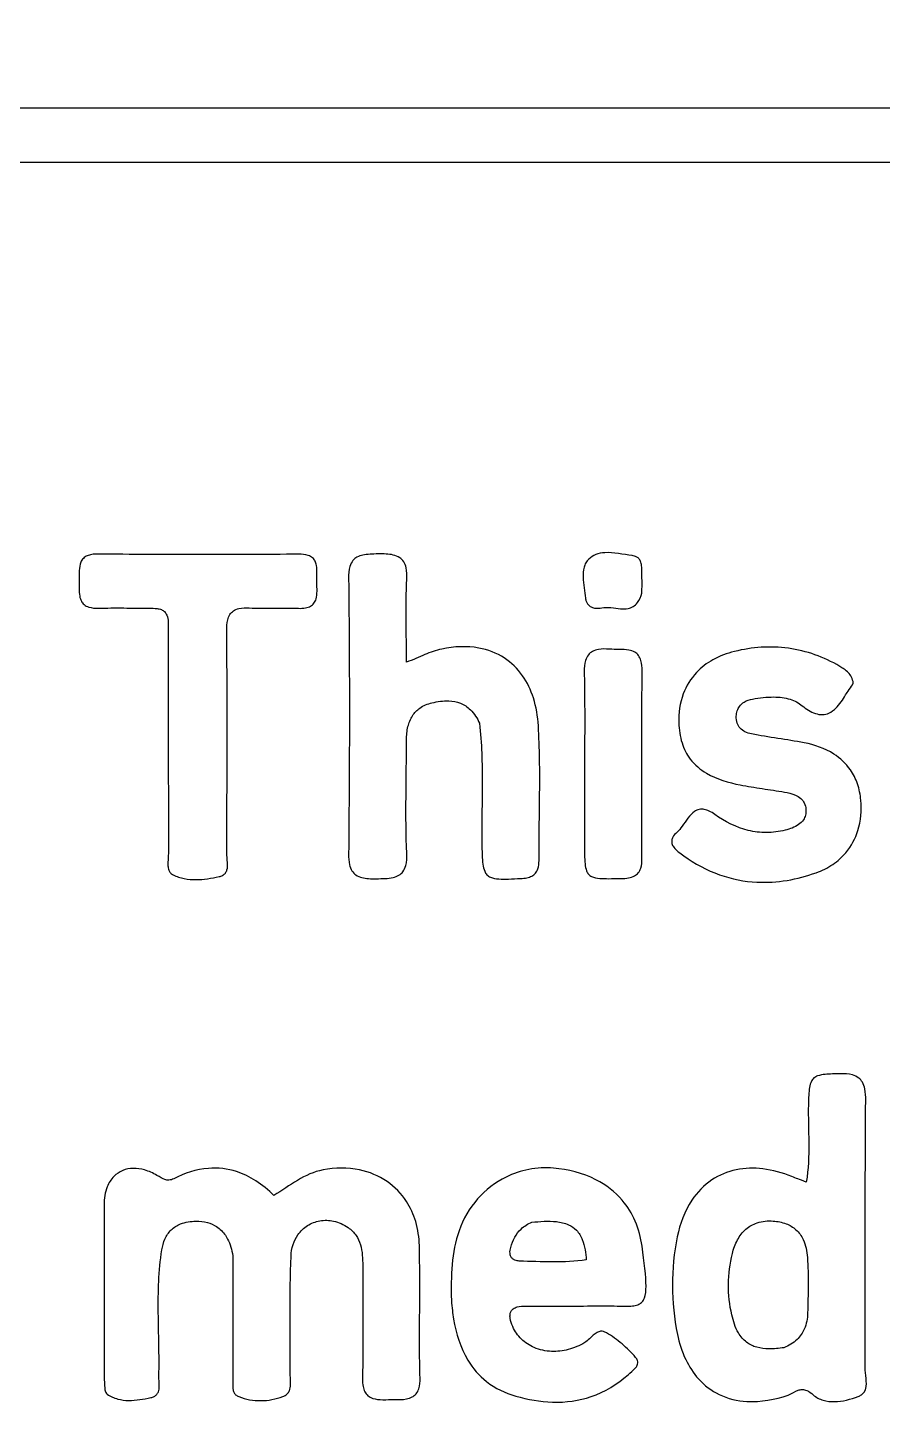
# Model space of a CAD drawing. Header units: millimetres. Extents: x 2.6 to 86.5, y 0.9 to 53.3.
# Drawn here: x 11.5 to 15.47, y 37.58 to 43.96 of the extents above; entities that cross this region are included whole.
import ezdxf

# ---------------------------------------------------------------- set-up
doc = ezdxf.new("R2010")
doc.units = ezdxf.units.MM
doc.layers.get('0').update_dxf_attribs({"linetype": 'CONTINUOUS'})

msp = doc.modelspace()

# ---------------------------------------------------------------- linework, layer by layer
msp.add_lwpolyline([(4.72, 43.3378), (25.0258, 43.3378, 7.872983), (25.0258, 43.5878), (4.72, 43.5878, 1)], format="xyb", close=True)
for points, knots in [([(11.8217, 41.517), (11.8125, 41.5171), (11.803, 41.5166), (11.7867, 41.5139), (11.7796, 41.512), (11.7662, 41.5062), (11.7602, 41.5024), (11.7499, 41.4921), (11.7461, 41.4861), (11.7337, 41.4565), (11.736, 41.4262), (11.7359, 41.3964)], [-0.02019476, -0.02019476, -0.02019476, -0.02019476, -0.01685944, -0.01685944, -0.01421907, -0.01421907, -0.0115975, -0.0115975, -0.0089541, -0.0089541, 0, 0, 0, 0]), ([(12.7559, 41.5165), (12.6002, 41.5155), (12.4445, 41.5149), (12.1331, 41.515), (11.9774, 41.5156), (11.8217, 41.517)], [-0.09342108, -0.09342108, -0.09342108, -0.09342108, -0.04671023, -0.04671023, 0, 0, 0, 0]), ([(12.8386, 41.3846), (12.838, 41.3974), (12.8388, 41.4104), (12.8397, 41.4379), (12.8398, 41.4518), (12.8364, 41.4715), (12.8343, 41.4785), (12.828, 41.4905), (12.8242, 41.4954), (12.8135, 41.5048), (12.8063, 41.5084), (12.7854, 41.5154), (12.7699, 41.5166), (12.7559, 41.5165)], [-0.01807747, -0.01807747, -0.01807747, -0.01807747, -0.01442408, -0.01442408, -0.01061554, -0.01061554, -0.00846055, -0.00846055, -0.00658573, -0.00658573, -0.00421486, -0.00421486, 0, 0, 0, 0]), ([(13.1237, 41.5179), (13.0971, 41.5173), (13.073, 41.5168), (13.0432, 41.5106), (13.0338, 41.5076), (13.0181, 41.4988), (13.012, 41.4937), (13.0003, 41.4793), (12.9959, 41.4699), (12.9876, 41.4428), (12.9864, 41.4229), (12.9866, 41.405)], [-0.01986808, -0.01986808, -0.01986808, -0.01986808, -0.01371147, -0.01371147, -0.01083245, -0.01083245, -0.00841167, -0.00841167, -0.00535462, -0.00535462, 0, 0, 0, 0]), ([(13.257, 41.4007), (13.258, 41.4179), (13.2576, 41.4369), (13.2513, 41.4636), (13.2478, 41.4729), (13.2376, 41.4888), (13.2315, 41.495), (13.215, 41.5063), (13.2045, 41.5103), (13.1733, 41.5178), (13.1488, 41.5185), (13.1237, 41.5179)], [-0.02455536, -0.02455536, -0.02455536, -0.02455536, -0.01829209, -0.01829209, -0.01472349, -0.01472349, -0.01153304, -0.01153304, -0.00755409, -0.00755409, 0, 0, 0, 0]), ([(14.3022, 41.5102), (14.2621, 41.5155), (14.2166, 41.5264), (14.1614, 41.5227), (14.1473, 41.5201), (14.122, 41.5099), (14.1113, 41.503), (14.1019, 41.494)], [-0.02049042, -0.02049042, -0.02049042, -0.02049042, -0.00818151, -0.00818151, -0.00390429, -0.00390429, 0, 0, 0, 0]), ([(14.3485, 41.4045), (14.347, 41.4206), (14.3487, 41.4392), (14.347, 41.4642), (14.3459, 41.4723), (14.3417, 41.4846), (14.3394, 41.4892), (14.3329, 41.4975), (14.3288, 41.5009), (14.3174, 41.5073), (14.3098, 41.5092), (14.3022, 41.5102)], [-0.01299264, -0.01299264, -0.01299264, -0.01299264, -0.00778818, -0.00778818, -0.00545296, -0.00545296, -0.00390025, -0.00390025, -0.00229187, -0.00229187, 0, 0, 0, 0]), ([(14.1019, 41.494), (14.0964, 41.4888), (14.0917, 41.4828), (14.0842, 41.4698), (14.0814, 41.463), (14.0753, 41.4412), (14.0744, 41.4253), (14.0762, 41.378), (14.0838, 41.3434), (14.0864, 41.3126)], [-0.01798187, -0.01798187, -0.01798187, -0.01798187, -0.01578918, -0.01578918, -0.01367088, -0.01367088, -0.00927213, -0.00927213, 0, 0, 0, 0]), ([(11.7359, 41.3964), (11.7358, 41.371), (11.7337, 41.3443), (11.7395, 41.3137), (11.7419, 41.3057), (11.749, 41.2925), (11.7532, 41.2873), (11.7647, 41.2774), (11.7721, 41.2737), (11.7936, 41.2666), (11.8092, 41.2656), (11.8234, 41.266)], [-0.01809127, -0.01809127, -0.01809127, -0.01809127, -0.01123116, -0.01123116, -0.00879755, -0.00879755, -0.00676639, -0.00676639, -0.00428366, -0.00428366, 0, 0, 0, 0]), ([(12.7533, 41.2654), (12.7643, 41.2649), (12.7758, 41.2651), (12.7948, 41.2686), (12.8029, 41.2711), (12.8161, 41.2786), (12.8212, 41.283), (12.8301, 41.2946), (12.8333, 41.3016), (12.8417, 41.3307), (12.8398, 41.3579), (12.8386, 41.3846)], [-0.02005794, -0.02005794, -0.02005794, -0.02005794, -0.0161399, -0.0161399, -0.01319664, -0.01319664, -0.0107567, -0.0107567, -0.00800829, -0.00800829, 0, 0, 0, 0]), ([(12.9866, 41.405), (12.9891, 41.1913), (12.9902, 40.9775), (12.99, 40.55), (12.9887, 40.3362), (12.9865, 40.1225)], [-0.1282528, -0.1282528, -0.1282528, -0.1282528, -0.0641269, -0.0641269, 0, 0, 0, 0]), ([(13.2554, 41.0147), (13.2554, 41.0819), (13.254, 41.1476), (13.2531, 41.2742), (13.2535, 41.3376), (13.257, 41.4007)], [-0.03824597, -0.03824597, -0.03824597, -0.03824597, -0.01895127, -0.01895127, 0, 0, 0, 0]), ([(14.3477, 41.3357), (14.3481, 41.3502), (14.3488, 41.3625), (14.3493, 41.3835), (14.3494, 41.3941), (14.3485, 41.4045)], [-0.006579118, -0.006579118, -0.006579118, -0.006579118, -0.003113729, -0.003113729, 0, 0, 0, 0]), ([(14.162, 41.2676), (14.1886, 41.2732), (14.2197, 41.2654), (14.2606, 41.2624), (14.2725, 41.2624), (14.292, 41.2661), (14.2997, 41.2689), (14.3152, 41.2781), (14.322, 41.2846), (14.3371, 41.305), (14.3434, 41.3206), (14.3477, 41.3357)], [-0.02236733, -0.02236733, -0.02236733, -0.02236733, -0.0134681, -0.0134681, -0.0100559, -0.0100559, -0.00756543, -0.00756543, -0.00469725, -0.00469725, 0, 0, 0, 0]), ([(11.8234, 41.266), (11.8632, 41.267), (11.9029, 41.267), (11.9824, 41.2665), (12.0222, 41.2659), (12.062, 41.2656)], [-0.02384682, -0.02384682, -0.02384682, -0.02384682, -0.01192601, -0.01192601, 0, 0, 0, 0]), ([(12.062, 41.2656), (12.0741, 41.2655), (12.0858, 41.2657), (12.1042, 41.2634), (12.1112, 41.2619), (12.1228, 41.2569), (12.1274, 41.2539), (12.1361, 41.2455), (12.1396, 41.24), (12.1465, 41.2239), (12.1483, 41.2122), (12.1489, 41.2012)], [-0.01242794, -0.01242794, -0.01242794, -0.01242794, -0.00899912, -0.00899912, -0.00688934, -0.00688934, -0.00524028, -0.00524028, -0.00328539, -0.00328539, 0, 0, 0, 0]), ([(12.4207, 41.1637), (12.4206, 41.179), (12.4215, 41.196), (12.4274, 41.2199), (12.4306, 41.2286), (12.4397, 41.2429), (12.4449, 41.2485), (12.4591, 41.2585), (12.4679, 41.2619), (12.4923, 41.2677), (12.5094, 41.2679), (12.5248, 41.267)], [-0.01704007, -0.01704007, -0.01704007, -0.01704007, -0.01243605, -0.01243605, -0.00973498, -0.00973498, -0.00742454, -0.00742454, -0.00462211, -0.00462211, 0, 0, 0, 0]), ([(12.5248, 41.267), (12.5628, 41.2648), (12.6016, 41.2654), (12.6777, 41.2667), (12.7153, 41.2674), (12.7533, 41.2654)], [-0.02246856, -0.02246856, -0.02246856, -0.02246856, -0.01142271, -0.01142271, 0, 0, 0, 0]), ([(14.0864, 41.3126), (14.0869, 41.3076), (14.0878, 41.3027), (14.091, 41.2938), (14.0929, 41.2898), (14.0989, 41.2814), (14.1032, 41.2774), (14.1145, 41.2704), (14.1215, 41.268), (14.1396, 41.2648), (14.1512, 41.2653), (14.162, 41.2676)], [-0.01013996, -0.01013996, -0.01013996, -0.01013996, -0.00862924, -0.00862924, -0.00730295, -0.00730295, -0.00552294, -0.00552294, -0.00331615, -0.00331615, 0, 0, 0, 0]), ([(12.1489, 41.2012), (12.1492, 41.0204), (12.1492, 40.8394), (12.1495, 40.4848), (12.1496, 40.3067), (12.15, 40.129)], [-0.1067386, -0.1067386, -0.1067386, -0.1067386, -0.053296, -0.053296, 0, 0, 0, 0]), ([(12.4207, 40.1301), (12.4216, 40.3024), (12.4223, 40.4746), (12.4226, 40.8192), (12.4222, 40.9914), (12.4207, 41.1637)], [-0.1033597, -0.1033597, -0.1033597, -0.1033597, -0.0516793, -0.0516793, 0, 0, 0, 0]), ([(13.4193, 41.0763), (13.3921, 41.0707), (13.3654, 41.0606), (13.3139, 41.0392), (13.2856, 41.0263), (13.2554, 41.0147)], [-0.01883031, -0.01883031, -0.01883031, -0.01883031, -0.00970854, -0.00970854, 0, 0, 0, 0]), ([(13.8674, 40.7196), (13.8647, 40.7634), (13.8575, 40.8072), (13.8325, 40.8857), (13.8161, 40.9208), (13.771, 40.9851), (13.7428, 41.0129), (13.6734, 41.0581), (13.6336, 41.0731), (13.5347, 41.0913), (13.476, 41.0881), (13.4193, 41.0763)], [-0.06711074, -0.06711074, -0.06711074, -0.06711074, -0.05392309, -0.05392309, -0.04232265, -0.04232265, -0.03027572, -0.03027572, -0.01738291, -0.01738291, 0, 0, 0, 0]), ([(14.1969, 41.0755), (14.1806, 41.0768), (14.1626, 41.077), (14.1367, 41.0724), (14.1273, 41.0695), (14.1115, 41.0609), (14.1052, 41.0558), (14.0935, 41.0417), (14.0892, 41.0326), (14.0813, 41.007), (14.0801, 40.9888), (14.0804, 40.9721)], [-0.01828299, -0.01828299, -0.01828299, -0.01828299, -0.01335304, -0.01335304, -0.01045907, -0.01045907, -0.00799685, -0.00799685, -0.0050146, -0.0050146, 0, 0, 0, 0]), ([(14.3493, 40.9761), (14.3495, 40.9913), (14.3482, 41.0076), (14.3414, 41.0307), (14.3377, 41.0389), (14.3276, 41.0524), (14.3218, 41.0576), (14.3066, 41.0666), (14.2973, 41.0696), (14.26, 41.0767), (14.2272, 41.0732), (14.1969, 41.0755)], [-0.02259742, -0.02259742, -0.02259742, -0.02259742, -0.01769532, -0.01769532, -0.01482171, -0.01482171, -0.01225563, -0.01225563, -0.00913723, -0.00913723, 0, 0, 0, 0]), ([(14.7775, 41.0648), (14.7428, 41.0563), (14.7091, 41.0438), (14.6496, 41.0104), (14.6238, 40.9906), (14.5745, 40.9381), (14.5539, 40.9047), (14.5241, 40.8248), (14.5179, 40.7792), (14.5195, 40.7333)], [-0.04616902, -0.04616902, -0.04616902, -0.04616902, -0.03543408, -0.03543408, -0.02564892, -0.02564892, -0.01377174, -0.01377174, 0, 0, 0, 0]), ([(15.2665, 40.9957), (15.1927, 41.0393), (15.1131, 41.0682), (14.9441, 41.0912), (14.86, 41.085), (14.7775, 41.0648)], [-0.05119206, -0.05119206, -0.05119206, -0.05119206, -0.02546623, -0.02546623, 0, 0, 0, 0]), ([(14.0804, 40.9721), (14.0825, 40.8772), (14.0827, 40.7821), (14.0822, 40.592), (14.0814, 40.4947), (14.0813, 40.3956)], [-0.05911047, -0.05911047, -0.05911047, -0.05911047, -0.02972333, -0.02972333, 0, 0, 0, 0]), ([(14.3485, 40.1016), (14.3478, 40.2473), (14.3474, 40.3931), (14.3475, 40.6846), (14.3481, 40.8304), (14.3493, 40.9761)], [-0.08745685, -0.08745685, -0.08745685, -0.08745685, -0.0437282, -0.0437282, 0, 0, 0, 0]), ([(15.3296, 40.9177), (15.3283, 40.9275), (15.3256, 40.9369), (15.3173, 40.9535), (15.3124, 40.9604), (15.2948, 40.9787), (15.2805, 40.9874), (15.2665, 40.9957)], [-0.01029865, -0.01029865, -0.01029865, -0.01029865, -0.00740873, -0.00740873, -0.00487237, -0.00487237, 0, 0, 0, 0]), ([(15.2936, 40.8627), (15.2987, 40.8714), (15.3034, 40.8781), (15.3193, 40.9009), (15.3235, 40.9072), (15.3296, 40.9177)], [-0.006510642, -0.006510642, -0.006510642, -0.006510642, -0.003650646, -0.003650646, 0, 0, 0, 0]), ([(13.2554, 40.6535), (13.2555, 40.6743), (13.2573, 40.6956), (13.2665, 40.7336), (13.2731, 40.7508), (13.292, 40.7804), (13.3033, 40.7923), (13.3339, 40.8141), (13.3533, 40.8218), (13.3735, 40.8265)], [-0.02299922, -0.02299922, -0.02299922, -0.02299922, -0.01675905, -0.01675905, -0.01126166, -0.01126166, -0.00623516, -0.00623516, 0, 0, 0, 0]), ([(13.3735, 40.8265), (13.3988, 40.8323), (13.4257, 40.8362), (13.4703, 40.8345), (13.4885, 40.8313), (13.5232, 40.8176), (13.5385, 40.8075), (13.5702, 40.7766), (13.5838, 40.7545), (13.594, 40.7312)], [-0.02661127, -0.02661127, -0.02661127, -0.02661127, -0.01880216, -0.01880216, -0.01324761, -0.01324761, -0.00762825, -0.00762825, 0, 0, 0, 0]), ([(14.7864, 40.7645), (14.7868, 40.7731), (14.7882, 40.7815), (14.7933, 40.7969), (14.7968, 40.8038), (14.8073, 40.8182), (14.8148, 40.8248), (14.8352, 40.8372), (14.8486, 40.8415), (14.8622, 40.8439)], [-0.01206846, -0.01206846, -0.01206846, -0.01206846, -0.00949617, -0.00949617, -0.00718165, -0.00718165, -0.00413462, -0.00413462, 0, 0, 0, 0]), ([(14.8622, 40.8439), (14.8944, 40.8494), (14.9279, 40.8537), (14.9863, 40.8534), (15.0121, 40.8505), (15.0571, 40.836), (15.0759, 40.8262), (15.0927, 40.8127)], [-0.0239885, -0.0239885, -0.0239885, -0.0239885, -0.0141752, -0.0141752, -0.0064657, -0.0064657, 0, 0, 0, 0]), ([(15.0927, 40.8127), (15.1105, 40.7985), (15.1316, 40.7843), (15.1641, 40.7733), (15.1752, 40.7712), (15.1969, 40.7717), (15.2069, 40.774), (15.2287, 40.7837), (15.2394, 40.7921), (15.2663, 40.8188), (15.2816, 40.8422), (15.2936, 40.8627)], [-0.02400645, -0.02400645, -0.02400645, -0.02400645, -0.01732113, -0.01732113, -0.01405202, -0.01405202, -0.01101576, -0.01101576, -0.00712772, -0.00712772, 0, 0, 0, 0]), ([(14.8567, 40.6817), (14.8463, 40.6837), (14.836, 40.687), (14.8184, 40.6961), (14.811, 40.7015), (14.7986, 40.715), (14.794, 40.7227), (14.7871, 40.7419), (14.7859, 40.7532), (14.7864, 40.7645)], [-0.01207227, -0.01207227, -0.01207227, -0.01207227, -0.00889396, -0.00889396, -0.00612393, -0.00612393, -0.00339777, -0.00339777, 0, 0, 0, 0]), ([(13.594, 40.7312), (13.6046, 40.6378), (13.607, 40.5465), (13.6067, 40.3595), (13.6041, 40.2685), (13.6053, 40.1774)], [-0.05554065, -0.05554065, -0.05554065, -0.05554065, -0.02734317, -0.02734317, 0, 0, 0, 0]), ([(13.8705, 40.0934), (13.8702, 40.1978), (13.8726, 40.3024), (13.8743, 40.511), (13.8737, 40.6155), (13.8674, 40.7196)], [-0.06265037, -0.06265037, -0.06265037, -0.06265037, -0.0312892, -0.0312892, 0, 0, 0, 0]), ([(14.5195, 40.7333), (14.5207, 40.7018), (14.525, 40.6701), (14.5429, 40.6128), (14.5553, 40.5877), (14.5931, 40.5379), (14.6189, 40.5165), (14.6954, 40.4717), (14.7513, 40.4554), (14.8044, 40.4452)], [-0.04418381, -0.04418381, -0.04418381, -0.04418381, -0.03480216, -0.03480216, -0.02635113, -0.02635113, -0.01622531, -0.01622531, 0, 0, 0, 0]), ([(15.1012, 40.6406), (15.0606, 40.6483), (15.02, 40.6547), (14.9383, 40.6675), (14.8973, 40.6739), (14.8567, 40.6817)], [-0.02492888, -0.02492888, -0.02492888, -0.02492888, -0.01239741, -0.01239741, 0, 0, 0, 0]), ([(13.2567, 40.1267), (13.2528, 40.2144), (13.2524, 40.3022), (13.2536, 40.4778), (13.2552, 40.5657), (13.2554, 40.6535)], [-0.05266509, -0.05266509, -0.05266509, -0.05266509, -0.02634769, -0.02634769, 0, 0, 0, 0]), ([(15.3648, 40.3738), (15.3624, 40.3998), (15.3573, 40.4254), (15.3408, 40.4732), (15.3299, 40.495), (15.2955, 40.5447), (15.2694, 40.5691), (15.1974, 40.6151), (15.1498, 40.6314), (15.1012, 40.6406)], [-0.0408738, -0.0408738, -0.0408738, -0.0408738, -0.0330323, -0.0330323, -0.02567119, -0.02567119, -0.01482841, -0.01482841, 0, 0, 0, 0]), ([(14.8044, 40.4452), (14.8385, 40.4386), (14.8727, 40.4331), (14.9413, 40.4226), (14.9756, 40.4175), (15.0099, 40.412)], [-0.02080951, -0.02080951, -0.02080951, -0.02080951, -0.01040849, -0.01040849, 0, 0, 0, 0]), ([(14.0813, 40.3956), (14.0813, 40.3566), (14.0813, 40.3182), (14.0812, 40.2479), (14.0812, 40.2123), (14.0813, 40.177)], [-0.02144185, -0.02144185, -0.02144185, -0.02144185, -0.01057913, -0.01057913, 0, 0, 0, 0]), ([(15.0099, 40.412), (15.0268, 40.4092), (15.0448, 40.4051), (15.0698, 40.394), (15.0787, 40.3887), (15.0926, 40.3761), (15.0979, 40.3694), (15.1064, 40.3523), (15.1088, 40.3422), (15.1096, 40.3318)], [-0.01395178, -0.01395178, -0.01395178, -0.01395178, -0.00877391, -0.00877391, -0.00572564, -0.00572564, -0.00312763, -0.00312763, 0, 0, 0, 0]), ([(15.1572, 40.0371), (15.1845, 40.0468), (15.2105, 40.0597), (15.257, 40.0914), (15.2773, 40.1095), (15.3204, 40.1609), (15.3392, 40.1959), (15.3652, 40.279), (15.3691, 40.3265), (15.3648, 40.3738)], [-0.04314172, -0.04314172, -0.04314172, -0.04314172, -0.03441315, -0.03441315, -0.02620825, -0.02620825, -0.01423239, -0.01423239, 0, 0, 0, 0]), ([(14.6862, 40.3082), (14.6781, 40.314), (14.6694, 40.3194), (14.6532, 40.3269), (14.6457, 40.3296), (14.6301, 40.3325), (14.6222, 40.3326), (14.6064, 40.3295), (14.5991, 40.3262), (14.5695, 40.3065), (14.5528, 40.2778), (14.5281, 40.2435), (14.5197, 40.2326), (14.5104, 40.2245)], [-0.02496791, -0.02496791, -0.02496791, -0.02496791, -0.02151524, -0.02151524, -0.01877664, -0.01877664, -0.01601533, -0.01601533, -0.01318543, -0.01318543, -0.00369635, -0.00369635, 0, 0, 0, 0]), ([(15.0136, 40.2349), (14.9847, 40.2277), (14.9554, 40.2238), (14.8975, 40.2237), (14.8697, 40.227), (14.7856, 40.2474), (14.7336, 40.2744), (14.6862, 40.3082)], [-0.03482393, -0.03482393, -0.03482393, -0.03482393, -0.02592227, -0.02592227, -0.01746285, -0.01746285, 0, 0, 0, 0]), ([(15.1096, 40.3318), (15.1102, 40.3227), (15.1097, 40.3136), (15.1056, 40.2969), (15.1024, 40.2896), (15.0922, 40.274), (15.0845, 40.2666), (15.0577, 40.2479), (15.0348, 40.2402), (15.0136, 40.2349)], [-0.01487666, -0.01487666, -0.01487666, -0.01487666, -0.01214881, -0.01214881, -0.0097544, -0.0097544, -0.00656793, -0.00656793, 0, 0, 0, 0]), ([(13.6053, 40.1774), (13.6058, 40.1372), (13.6064, 40.1014), (13.6115, 40.0658), (13.6139, 40.0541), (13.6209, 40.0382), (13.6242, 40.0327), (13.6335, 40.023), (13.6391, 40.0193), (13.6562, 40.0118), (13.6695, 40.0095), (13.7097, 40.0067), (13.7454, 40.0084), (13.7856, 40.0104)], [-0.04867144, -0.04867144, -0.04867144, -0.04867144, -0.03331113, -0.03331113, -0.02693914, -0.02693914, -0.02309536, -0.02309536, -0.01906492, -0.01906492, -0.01208357, -0.01208357, 0, 0, 0, 0]), ([(14.0813, 40.177), (14.0814, 40.1376), (14.0814, 40.1023), (14.0854, 40.0677), (14.0873, 40.056), (14.0934, 40.0406), (14.0964, 40.0353), (14.1045, 40.026), (14.1093, 40.0225), (14.1253, 40.0146), (14.1385, 40.0123), (14.1766, 40.0089), (14.2086, 40.0096), (14.2516, 40.0103)], [-0.05209842, -0.05209842, -0.05209842, -0.05209842, -0.03544649, -0.03544649, -0.02851907, -0.02851907, -0.0245509, -0.0245509, -0.02050575, -0.02050575, -0.0128778, -0.0128778, 0, 0, 0, 0]), ([(14.5104, 40.2245), (14.5033, 40.2182), (14.4963, 40.2108), (14.4892, 40.1978), (14.4874, 40.1929), (14.486, 40.1828), (14.4863, 40.1779), (14.4892, 40.167), (14.4922, 40.1614), (14.507, 40.1406), (14.526, 40.127), (14.5428, 40.1151)], [-0.01451274, -0.01451274, -0.01451274, -0.01451274, -0.01146485, -0.01146485, -0.00977337, -0.00977337, -0.00818202, -0.00818202, -0.0061646, -0.0061646, 0, 0, 0, 0]), ([(12.15, 40.129), (12.1501, 40.1106), (12.1464, 40.0885), (12.1483, 40.0626), (12.1494, 40.0558), (12.1535, 40.045), (12.1559, 40.0408), (12.1626, 40.033), (12.1668, 40.0299), (12.1716, 40.0275)], [-0.01089881, -0.01089881, -0.01089881, -0.01089881, -0.00507987, -0.00507987, -0.00307845, -0.00307845, -0.00161296, -0.00161296, 0, 0, 0, 0]), ([(12.3853, 40.0191), (12.3912, 40.0204), (12.397, 40.0224), (12.407, 40.028), (12.411, 40.0314), (12.4179, 40.0402), (12.4202, 40.0453), (12.4248, 40.0613), (12.4249, 40.0734), (12.4233, 40.1), (12.4207, 40.116), (12.4207, 40.1301)], [-0.01147325, -0.01147325, -0.01147325, -0.01147325, -0.00991051, -0.00991051, -0.00852308, -0.00852308, -0.00704953, -0.00704953, -0.00422094, -0.00422094, 0, 0, 0, 0]), ([(12.9865, 40.1225), (12.9863, 40.1069), (12.9872, 40.0899), (12.9931, 40.0646), (12.9966, 40.0547), (13.0068, 40.0386), (13.0126, 40.0323), (13.0285, 40.0211), (13.0384, 40.0172), (13.0676, 40.0099), (13.0904, 40.009), (13.1136, 40.0093)], [-0.02319745, -0.02319745, -0.02319745, -0.02319745, -0.01756256, -0.01756256, -0.01389556, -0.01389556, -0.01076374, -0.01076374, -0.00698661, -0.00698661, 0, 0, 0, 0]), ([(13.1136, 40.0093), (13.144, 40.0097), (13.1703, 40.01), (13.2022, 40.0174), (13.2116, 40.0206), (13.2272, 40.0299), (13.2334, 40.0353), (13.2449, 40.0503), (13.2492, 40.06), (13.2569, 40.088), (13.2575, 40.1084), (13.2567, 40.1267)], [-0.02085488, -0.02085488, -0.02085488, -0.02085488, -0.01400163, -0.01400163, -0.01110525, -0.01110525, -0.00862723, -0.00862723, -0.00549774, -0.00549774, 0, 0, 0, 0]), ([(14.5428, 40.1151), (14.5943, 40.0787), (14.6496, 40.0488), (14.7652, 40.0078), (14.823, 39.9963), (14.9763, 39.9888), (15.0686, 40.0058), (15.1572, 40.0371)], [-0.06497679, -0.06497679, -0.06497679, -0.06497679, -0.04605144, -0.04605144, -0.02818654, -0.02818654, 0, 0, 0, 0]), ([(13.7856, 40.0104), (13.7951, 40.0109), (13.8049, 40.0119), (13.822, 40.0157), (13.8297, 40.0182), (13.8432, 40.0253), (13.8488, 40.0296), (13.859, 40.0411), (13.8627, 40.0481), (13.8693, 40.0677), (13.8705, 40.081), (13.8705, 40.0934)], [-0.0134912, -0.0134912, -0.0134912, -0.0134912, -0.01065591, -0.01065591, -0.00829083, -0.00829083, -0.00613407, -0.00613407, -0.00373482, -0.00373482, 0, 0, 0, 0]), ([(14.2516, 40.0103), (14.263, 40.0105), (14.2753, 40.0113), (14.296, 40.0152), (14.3054, 40.0181), (14.3204, 40.0262), (14.3262, 40.0307), (14.3366, 40.0431), (14.3404, 40.0508), (14.3473, 40.0725), (14.3485, 40.0877), (14.3485, 40.1016)], [-0.0152489, -0.0152489, -0.0152489, -0.0152489, -0.01180191, -0.01180191, -0.00896359, -0.00896359, -0.00675285, -0.00675285, -0.00417251, -0.00417251, 0, 0, 0, 0]), ([(12.1716, 40.0275), (12.1881, 40.0193), (12.2054, 40.0136), (12.2412, 40.0064), (12.2593, 40.005), (12.3135, 40.0053), (12.3499, 40.0114), (12.3853, 40.0191)], [-0.02186656, -0.02186656, -0.02186656, -0.02186656, -0.01632073, -0.01632073, -0.01086759, -0.01086759, 0, 0, 0, 0]), ([(15.2695, 39.1038), (15.246, 39.1033), (15.2185, 39.1027), (15.1877, 39.0995), (15.1746, 39.0975), (15.1577, 39.0912), (15.152, 39.0882), (15.1419, 39.0797), (15.138, 39.0745), (15.1304, 39.0598), (15.1278, 39.0493), (15.1227, 39.0194), (15.1216, 38.9915), (15.1209, 38.9596)], [-0.03451945, -0.03451945, -0.03451945, -0.03451945, -0.02519133, -0.02519133, -0.01996339, -0.01996339, -0.01703453, -0.01703453, -0.01403852, -0.01403852, -0.00956583, -0.00956583, 0, 0, 0, 0]), ([(15.3873, 38.98), (15.3875, 38.997), (15.3867, 39.016), (15.3809, 39.0437), (15.3774, 39.0543), (15.3674, 39.0716), (15.3617, 39.0783), (15.346, 39.0905), (15.3361, 39.095), (15.308, 39.103), (15.2877, 39.1041), (15.2695, 39.1038)], [-0.01965059, -0.01965059, -0.01965059, -0.01965059, -0.01451994, -0.01451994, -0.01129323, -0.01129323, -0.00863851, -0.00863851, -0.00543801, -0.00543801, 0, 0, 0, 0]), ([(15.1209, 38.9596), (15.1196, 38.9011), (15.1224, 38.8426), (15.1235, 38.7203), (15.1215, 38.6615), (15.1112, 38.6008)], [-0.03606532, -0.03606532, -0.03606532, -0.03606532, -0.0184751, -0.0184751, 0, 0, 0, 0]), ([(15.3844, 37.7384), (15.3854, 37.9453), (15.3851, 38.1522), (15.3851, 38.5661), (15.3854, 38.773), (15.3873, 38.98)], [-0.1241604, -0.1241604, -0.1241604, -0.1241604, -0.062078, -0.062078, 0, 0, 0, 0]), ([(12.0967, 38.6317), (12.0787, 38.6422), (12.0594, 38.6509), (12.0222, 38.6616), (12.0044, 38.6644), (11.9697, 38.6636), (11.9532, 38.6604), (11.9224, 38.6477), (11.9088, 38.6384), (11.8836, 38.6129), (11.8734, 38.5965), (11.8555, 38.5524), (11.8513, 38.5237), (11.8513, 38.4953)], [-0.0361119, -0.0361119, -0.0361119, -0.0361119, -0.02983996, -0.02983996, -0.02443769, -0.02443769, -0.01936231, -0.01936231, -0.01434399, -0.01434399, -0.00852576, -0.00852576, 0, 0, 0, 0]), ([(12.6401, 38.5383), (12.6142, 38.5637), (12.586, 38.587), (12.5276, 38.6243), (12.4981, 38.6388), (12.424, 38.6629), (12.3802, 38.6679), (12.2792, 38.6595), (12.2252, 38.6415), (12.1749, 38.6162)], [-0.05116059, -0.05116059, -0.05116059, -0.05116059, -0.0402802, -0.0402802, -0.03040155, -0.03040155, -0.01691098, -0.01691098, 0, 0, 0, 0]), ([(12.8679, 38.6569), (12.8247, 38.6486), (12.787, 38.6312), (12.7122, 38.5865), (12.6775, 38.5611), (12.6401, 38.5383)], [-0.02686763, -0.02686763, -0.02686763, -0.02686763, -0.01313179, -0.01313179, 0, 0, 0, 0]), ([(13.315, 38.3058), (13.3141, 38.3435), (13.3087, 38.3809), (13.2881, 38.4502), (13.2739, 38.4817), (13.2312, 38.5472), (13.2008, 38.5785), (13.1264, 38.6296), (13.0831, 38.6474), (12.9816, 38.6686), (12.9241, 38.6676), (12.8679, 38.6569)], [-0.06617172, -0.06617172, -0.06617172, -0.06617172, -0.05482289, -0.05482289, -0.04440033, -0.04440033, -0.03123497, -0.03123497, -0.01716629, -0.01716629, 0, 0, 0, 0]), ([(13.9374, 38.6652), (13.8992, 38.6684), (13.8609, 38.6664), (13.7866, 38.6521), (13.7511, 38.6401), (13.6674, 38.5989), (13.6226, 38.5644), (13.5476, 38.4793), (13.5187, 38.4292), (13.4998, 38.3748)], [-0.05686366, -0.05686366, -0.05686366, -0.05686366, -0.04534182, -0.04534182, -0.03410282, -0.03410282, -0.01727228, -0.01727228, 0, 0, 0, 0]), ([(14.3487, 38.3027), (14.3431, 38.3429), (14.3327, 38.3822), (14.3015, 38.4544), (14.2817, 38.4867), (14.2232, 38.5558), (14.1817, 38.5877), (14.0738, 38.6429), (14.0061, 38.6594), (13.9374, 38.6652)], [-0.06017275, -0.06017275, -0.06017275, -0.06017275, -0.04795253, -0.04795253, -0.03649594, -0.03649594, -0.02065867, -0.02065867, 0, 0, 0, 0]), ([(15.0441, 38.6258), (15.0008, 38.6434), (14.9553, 38.6563), (14.8679, 38.6668), (14.8264, 38.6658), (14.7454, 38.6491), (14.7073, 38.6335), (14.6355, 38.5856), (14.6045, 38.5533), (14.5459, 38.4651), (14.5246, 38.4068), (14.5125, 38.3468)], [-0.07089028, -0.07089028, -0.07089028, -0.07089028, -0.05683903, -0.05683903, -0.04437843, -0.04437843, -0.03189707, -0.03189707, -0.01835486, -0.01835486, 0, 0, 0, 0]), ([(12.1749, 38.6162), (12.1679, 38.6126), (12.1603, 38.61), (12.1461, 38.6088), (12.1401, 38.6097), (12.122, 38.6156), (12.1107, 38.6236), (12.0967, 38.6317)], [-0.0103497, -0.0103497, -0.0103497, -0.0103497, -0.00730479, -0.00730479, -0.00484204, -0.00484204, 0, 0, 0, 0]), ([(15.1112, 38.6008), (15.0953, 38.6067), (15.0819, 38.6115), (15.0641, 38.618), (15.0536, 38.6219), (15.0441, 38.6258)], [-0.006408266, -0.006408266, -0.006408266, -0.006408266, -0.003089226, -0.003089226, 0, 0, 0, 0]), ([(11.8513, 38.4953), (11.8513, 38.392), (11.8513, 38.2887), (11.8513, 38.0817), (11.8513, 37.9765), (11.8513, 37.8688)], [-0.06428744, -0.06428744, -0.06428744, -0.06428744, -0.03231431, -0.03231431, 0, 0, 0, 0]), ([(12.1194, 38.2853), (12.1221, 38.3027), (12.1267, 38.32), (12.141, 38.3517), (12.1505, 38.3659), (12.1753, 38.3903), (12.19, 38.3996), (12.2288, 38.4152), (12.2534, 38.4187), (12.2776, 38.4188)], [-0.02302591, -0.02302591, -0.02302591, -0.02302591, -0.01772728, -0.01772728, -0.01257496, -0.01257496, -0.00727501, -0.00727501, 0, 0, 0, 0]), ([(12.2776, 38.4188), (12.2955, 38.4189), (12.3135, 38.4171), (12.3461, 38.4084), (12.3606, 38.4021), (12.3901, 38.3828), (12.4034, 38.3692), (12.4293, 38.3311), (12.4389, 38.3054), (12.4449, 38.2793)], [-0.02396086, -0.02396086, -0.02396086, -0.02396086, -0.01859069, -0.01859069, -0.01382689, -0.01382689, -0.00801927, -0.00801927, 0, 0, 0, 0]), ([(12.7191, 38.2558), (12.7198, 38.2743), (12.723, 38.2927), (12.7341, 38.3264), (12.7416, 38.3415), (12.7633, 38.3725), (12.7784, 38.3871), (12.8133, 38.4094), (12.8326, 38.417), (12.8741, 38.4245), (12.8958, 38.4239), (12.9411, 38.4141), (12.9637, 38.4037), (12.9841, 38.3895)], [-0.03715936, -0.03715936, -0.03715936, -0.03715936, -0.03157457, -0.03157457, -0.02648204, -0.02648204, -0.02017907, -0.02017907, -0.01396849, -0.01396849, -0.0074632, -0.0074632, 0, 0, 0, 0]), ([(12.9841, 38.3895), (12.9986, 38.3794), (13.011, 38.3673), (13.0302, 38.3394), (13.0368, 38.3249), (13.0506, 38.2787), (13.0519, 38.2451), (13.0521, 38.2116)], [-0.02071734, -0.02071734, -0.02071734, -0.02071734, -0.01515665, -0.01515665, -0.01006433, -0.01006433, 0, 0, 0, 0]), ([(13.7392, 38.2974), (13.7437, 38.3135), (13.7497, 38.3293), (13.7656, 38.3582), (13.7752, 38.371), (13.8015, 38.3962), (13.8185, 38.4065), (13.8374, 38.4137)], [-0.01594528, -0.01594528, -0.01594528, -0.01594528, -0.0109227, -0.0109227, -0.00606944, -0.00606944, 0, 0, 0, 0]), ([(13.8374, 38.4137), (13.8729, 38.4179), (13.9146, 38.4207), (13.9703, 38.4145), (13.99, 38.4102), (14.0215, 38.396), (14.0336, 38.3877), (14.0562, 38.3642), (14.0649, 38.3493), (14.083, 38.304), (14.0877, 38.2692), (14.0897, 38.2386)], [-0.03518029, -0.03518029, -0.03518029, -0.03518029, -0.02439787, -0.02439787, -0.0186992, -0.0186992, -0.01428793, -0.01428793, -0.00918642, -0.00918642, 0, 0, 0, 0]), ([(14.7681, 38.2682), (14.7735, 38.2903), (14.7812, 38.3121), (14.8021, 38.3508), (14.8149, 38.3676), (14.8463, 38.3949), (14.8637, 38.4048), (14.907, 38.4191), (14.9322, 38.4213), (14.9573, 38.4196)], [-0.02686679, -0.02686679, -0.02686679, -0.02686679, -0.02003474, -0.02003474, -0.01367259, -0.01367259, -0.00755218, -0.00755218, 0, 0, 0, 0]), ([(14.9573, 38.4196), (14.9778, 38.4182), (14.9983, 38.4144), (15.0344, 38.4006), (15.0498, 38.3915), (15.0777, 38.3663), (15.0887, 38.3507), (15.1091, 38.3075), (15.1147, 38.2788), (15.1166, 38.2506)], [-0.02590893, -0.02590893, -0.02590893, -0.02590893, -0.0197475, -0.0197475, -0.01431076, -0.01431076, -0.00848647, -0.00848647, 0, 0, 0, 0]), ([(13.4998, 38.3748), (13.4821, 38.3239), (13.4723, 38.2721), (13.4621, 38.1632), (13.4622, 38.1061), (13.4636, 38.0518)], [-0.03218849, -0.03218849, -0.03218849, -0.03218849, -0.01631051, -0.01631051, 0, 0, 0, 0]), ([(14.5125, 38.3468), (14.4974, 38.2721), (14.4897, 38.1961), (14.4898, 38.0436), (14.4976, 37.9677), (14.5132, 37.8931)], [-0.04573769, -0.04573769, -0.04573769, -0.04573769, -0.02286818, -0.02286818, 0, 0, 0, 0]), ([(12.1055, 37.6997), (12.1082, 37.7973), (12.1041, 37.8951), (12.1021, 38.0912), (12.1043, 38.1883), (12.1194, 38.2853)], [-0.0586604, -0.0586604, -0.0586604, -0.0586604, -0.0294308, -0.0294308, 0, 0, 0, 0]), ([(12.4449, 38.2793), (12.4483, 38.2649), (12.4493, 38.25), (12.4498, 38.2202), (12.4492, 38.2051), (12.4493, 38.1902)], [-0.008856631, -0.008856631, -0.008856631, -0.008856631, -0.004468001, -0.004468001, 0, 0, 0, 0]), ([(12.7149, 37.7189), (12.716, 37.8084), (12.7151, 37.8979), (12.7148, 38.0768), (12.7153, 38.1664), (12.7191, 38.2558)], [-0.05370225, -0.05370225, -0.05370225, -0.05370225, -0.02683626, -0.02683626, 0, 0, 0, 0]), ([(13.318, 37.6893), (13.3154, 37.792), (13.3159, 37.896), (13.317, 38.1014), (13.3175, 38.2031), (13.315, 38.3058)], [-0.06097386, -0.06097386, -0.06097386, -0.06097386, -0.0308229, -0.0308229, 0, 0, 0, 0]), ([(13.7782, 38.2338), (13.7717, 38.234), (13.7651, 38.235), (13.7547, 38.2389), (13.7508, 38.2411), (13.7442, 38.247), (13.7416, 38.2505), (13.7373, 38.2594), (13.7362, 38.2649), (13.7352, 38.2794), (13.7367, 38.2887), (13.7392, 38.2974)], [-0.009013145, -0.009013145, -0.009013145, -0.009013145, -0.007053634, -0.007053634, -0.005685604, -0.005685604, -0.004368504, -0.004368504, -0.002704382, -0.002704382, 0, 0, 0, 0]), ([(14.1155, 38.0257), (14.1642, 38.0271), (14.215, 38.0251), (14.2717, 38.0236), (14.2934, 38.0236), (14.3187, 38.0276), (14.327, 38.0297), (14.3399, 38.0359), (14.3447, 38.0394), (14.3539, 38.0492), (14.3574, 38.0555), (14.3656, 38.0773), (14.3673, 38.0966), (14.3675, 38.1609), (14.3589, 38.2292), (14.3487, 38.3027)], [-0.06877531, -0.06877531, -0.06877531, -0.06877531, -0.05632938, -0.05632938, -0.0454597, -0.0454597, -0.04041516, -0.04041516, -0.03664458, -0.03664458, -0.03218224, -0.03218224, -0.02225987, -0.02225987, 0, 0, 0, 0]), ([(14.7657, 37.9832), (14.755, 38.0302), (14.7497, 38.0777), (14.7506, 38.1741), (14.7568, 38.2214), (14.7681, 38.2682)], [-0.02889778, -0.02889778, -0.02889778, -0.02889778, -0.01443193, -0.01443193, 0, 0, 0, 0]), ([(12.4493, 38.1902), (12.4494, 38.1073), (12.4493, 38.0244), (12.4492, 37.8587), (12.4492, 37.7758), (12.4495, 37.693)], [-0.04972121, -0.04972121, -0.04972121, -0.04972121, -0.02486034, -0.02486034, 0, 0, 0, 0]), ([(13.0521, 38.2116), (13.0524, 38.1237), (13.0527, 38.0359), (13.0525, 37.8602), (13.0522, 37.7724), (13.0513, 37.6845)], [-0.05270311, -0.05270311, -0.05270311, -0.05270311, -0.02635127, -0.02635127, 0, 0, 0, 0]), ([(14.0897, 38.2386), (14.0382, 38.2314), (13.9863, 38.2293), (13.8823, 38.2296), (13.8302, 38.232), (13.7782, 38.2338)], [-0.03123495, -0.03123495, -0.03123495, -0.03123495, -0.01560478, -0.01560478, 0, 0, 0, 0]), ([(15.1166, 38.2506), (15.1196, 38.2078), (15.1203, 38.1647), (15.1197, 38.0788), (15.1185, 38.0357), (15.1174, 37.9928)], [-0.02574843, -0.02574843, -0.02574843, -0.02574843, -0.01288631, -0.01288631, 0, 0, 0, 0]), ([(13.4636, 38.0518), (13.4654, 38.0333), (13.4667, 38.0192), (13.4699, 37.9908), (13.4716, 37.9773), (13.474, 37.9638)], [-0.008722881, -0.008722881, -0.008722881, -0.008722881, -0.004112326, -0.004112326, 0, 0, 0, 0]), ([(13.7485, 37.9293), (13.7433, 37.9413), (13.7384, 37.955), (13.7356, 37.9745), (13.7353, 37.9813), (13.7372, 37.9925), (13.7387, 37.9969), (13.7436, 38.0052), (13.7469, 38.0087), (13.7564, 38.0159), (13.763, 38.0187), (13.7816, 38.0239), (13.7951, 38.0249), (13.8074, 38.0248)], [-0.01450944, -0.01450944, -0.01450944, -0.01450944, -0.01059271, -0.01059271, -0.00862701, -0.00862701, -0.00721865, -0.00721865, -0.00575763, -0.00575763, -0.00367275, -0.00367275, 0, 0, 0, 0]), ([(13.8074, 38.0248), (13.8587, 38.0247), (13.9101, 38.0242), (14.0128, 38.024), (14.0641, 38.0243), (14.1155, 38.0257)], [-0.03080946, -0.03080946, -0.03080946, -0.03080946, -0.01540178, -0.01540178, 0, 0, 0, 0]), ([(13.474, 37.9638), (13.4856, 37.8977), (13.5057, 37.8316), (13.5629, 37.7354), (13.5914, 37.7018), (13.6668, 37.6421), (13.7128, 37.6204), (13.7623, 37.6065)], [-0.04898501, -0.04898501, -0.04898501, -0.04898501, -0.02884383, -0.02884383, -0.01541878, -0.01541878, 0, 0, 0, 0]), ([(15.0075, 37.8311), (14.9846, 37.8277), (14.9606, 37.8254), (14.9185, 37.8261), (14.8993, 37.8282), (14.864, 37.8383), (14.8482, 37.8457), (14.8185, 37.8682), (14.8062, 37.883), (14.7815, 37.925), (14.7721, 37.9549), (14.7657, 37.9832)], [-0.03225376, -0.03225376, -0.03225376, -0.03225376, -0.02536148, -0.02536148, -0.0197337, -0.0197337, -0.01448003, -0.01448003, -0.00869749, -0.00869749, 0, 0, 0, 0]), ([(15.1174, 37.9928), (15.1168, 37.967), (15.1123, 37.9414), (15.0939, 37.8994), (15.0827, 37.8831), (15.0508, 37.8524), (15.03, 37.8401), (15.0075, 37.8311)], [-0.0210177, -0.0210177, -0.0210177, -0.0210177, -0.01328997, -0.01328997, -0.00725657, -0.00725657, 0, 0, 0, 0]), ([(14.0825, 37.8552), (14.0586, 37.8409), (14.0329, 37.8299), (13.9809, 37.8163), (13.955, 37.8133), (13.9012, 37.8153), (13.8736, 37.821), (13.8259, 37.8414), (13.8057, 37.8545), (13.7715, 37.8878), (13.758, 37.9074), (13.7485, 37.9293)], [-0.03879411, -0.03879411, -0.03879411, -0.03879411, -0.03047973, -0.03047973, -0.02272425, -0.02272425, -0.01435693, -0.01435693, -0.00716114, -0.00716114, 0, 0, 0, 0]), ([(14.1835, 37.9006), (14.1791, 37.9032), (14.1744, 37.9053), (14.1652, 37.9075), (14.1609, 37.9079), (14.1507, 37.9068), (14.1453, 37.9049), (14.1274, 37.8954), (14.1158, 37.8835), (14.0971, 37.866), (14.09, 37.8597), (14.0825, 37.8552)], [-0.01156758, -0.01156758, -0.01156758, -0.01156758, -0.01003106, -0.01003106, -0.00871224, -0.00871224, -0.00696629, -0.00696629, -0.00261997, -0.00261997, 0, 0, 0, 0]), ([(14.3191, 37.7859), (14.2999, 37.8084), (14.2785, 37.8296), (14.2333, 37.8679), (14.2089, 37.8854), (14.1835, 37.9006)], [-0.01777144, -0.01777144, -0.01777144, -0.01777144, -0.0088848, -0.0088848, 0, 0, 0, 0]), ([(14.5132, 37.8931), (14.5215, 37.853), (14.5339, 37.8136), (14.5671, 37.7439), (14.5867, 37.7132), (14.6382, 37.6561), (14.6702, 37.6317), (14.7472, 37.5944), (14.7909, 37.5842), (14.9005, 37.578), (14.9659, 37.5902), (15.0275, 37.611)], [-0.06854941, -0.06854941, -0.06854941, -0.06854941, -0.05624074, -0.05624074, -0.04530162, -0.04530162, -0.03305333, -0.03305333, -0.0195019, -0.0195019, 0, 0, 0, 0]), ([(11.8513, 37.8688), (11.8514, 37.8343), (11.8511, 37.8017), (11.8511, 37.7407), (11.8512, 37.7102), (11.8522, 37.6799)], [-0.01853176, -0.01853176, -0.01853176, -0.01853176, -0.00909571, -0.00909571, 0, 0, 0, 0]), ([(14.2842, 37.7056), (14.2946, 37.7148), (14.3082, 37.725), (14.321, 37.7401), (14.3242, 37.7447), (14.3279, 37.753), (14.3288, 37.7566), (14.3294, 37.7642), (14.3288, 37.768), (14.3258, 37.7769), (14.3227, 37.7817), (14.3191, 37.7859)], [-0.009902783, -0.009902783, -0.009902783, -0.009902783, -0.005544094, -0.005544094, -0.003943597, -0.003943597, -0.002825037, -0.002825037, -0.001657563, -0.001657563, 0, 0, 0, 0]), ([(11.8522, 37.6799), (11.8525, 37.6706), (11.8527, 37.6573), (11.8547, 37.6399), (11.8559, 37.6327), (11.8591, 37.6238), (11.8605, 37.621), (11.8634, 37.6172), (11.8647, 37.6158), (11.8663, 37.6148)], [-0.006753074, -0.006753074, -0.006753074, -0.006753074, -0.003393722, -0.003393722, -0.001452189, -0.001452189, -0.000563735, -0.000563735, 0, 0, 0, 0]), ([(12.068, 37.5994), (12.0736, 37.6006), (12.0792, 37.6023), (12.0884, 37.6072), (12.0922, 37.6099), (12.0989, 37.6173), (12.1015, 37.6218), (12.1063, 37.6346), (12.1072, 37.6434), (12.1076, 37.6676), (12.1051, 37.6848), (12.1055, 37.6997)], [-0.01116286, -0.01116286, -0.01116286, -0.01116286, -0.0095791, -0.0095791, -0.00826918, -0.00826918, -0.0068011, -0.0068011, -0.00448199, -0.00448199, 0, 0, 0, 0]), ([(12.4495, 37.693), (12.4496, 37.6767), (12.4469, 37.6574), (12.4501, 37.6351), (12.4515, 37.6294), (12.4559, 37.6199), (12.4586, 37.6161), (12.4662, 37.6089), (12.4711, 37.6061), (12.4764, 37.604)], [-0.009897133, -0.009897133, -0.009897133, -0.009897133, -0.004849642, -0.004849642, -0.003130471, -0.003130471, -0.001712656, -0.001712656, 0, 0, 0, 0]), ([(12.6806, 37.6042), (12.6846, 37.6056), (12.6884, 37.6074), (12.6951, 37.6115), (12.698, 37.6137), (12.7053, 37.6207), (12.7088, 37.6258), (12.7152, 37.6405), (12.7167, 37.6503), (12.718, 37.6793), (12.7147, 37.7006), (12.7149, 37.7189)], [-0.01218836, -0.01218836, -0.01218836, -0.01218836, -0.01101844, -0.01101844, -0.00998096, -0.00998096, -0.00818639, -0.00818639, -0.00549803, -0.00549803, 0, 0, 0, 0]), ([(13.0513, 37.6845), (13.0511, 37.6735), (13.0518, 37.662), (13.0555, 37.6426), (13.058, 37.6342), (13.0657, 37.6195), (13.0704, 37.6132), (13.083, 37.6026), (13.0904, 37.5987), (13.1266, 37.5866), (13.1634, 37.5909), (13.1974, 37.5902)], [-0.02258566, -0.02258566, -0.02258566, -0.02258566, -0.01878456, -0.01878456, -0.0158278, -0.0158278, -0.013093, -0.013093, -0.01018546, -0.01018546, 0, 0, 0, 0]), ([(13.1974, 37.5902), (13.2178, 37.5897), (13.2379, 37.5899), (13.2645, 37.5951), (13.2735, 37.5978), (13.2885, 37.606), (13.2944, 37.6107), (13.3054, 37.6237), (13.3096, 37.632), (13.3173, 37.6561), (13.3184, 37.6735), (13.318, 37.6893)], [-0.01790886, -0.01790886, -0.01790886, -0.01790886, -0.01260815, -0.01260815, -0.00982951, -0.00982951, -0.00754217, -0.00754217, -0.00476309, -0.00476309, 0, 0, 0, 0]), ([(13.7623, 37.6065), (13.8181, 37.5907), (13.8758, 37.5804), (13.9949, 37.5767), (14.0549, 37.5845), (14.1768, 37.6261), (14.2336, 37.6609), (14.2842, 37.7056)], [-0.05603071, -0.05603071, -0.05603071, -0.05603071, -0.03863025, -0.03863025, -0.02027153, -0.02027153, 0, 0, 0, 0]), ([(15.3522, 37.6047), (15.3575, 37.6067), (15.3626, 37.6093), (15.3712, 37.6155), (15.3748, 37.6188), (15.3822, 37.6282), (15.3852, 37.6344), (15.3913, 37.6555), (15.3907, 37.672), (15.3872, 37.706), (15.3844, 37.7227), (15.3844, 37.7384)], [-0.0143343, -0.0143343, -0.0143343, -0.0143343, -0.01265927, -0.01265927, -0.01120439, -0.01120439, -0.00912536, -0.00912536, -0.00470483, -0.00470483, 0, 0, 0, 0]), ([(11.8663, 37.6148), (11.8812, 37.6048), (11.8973, 37.5975), (11.9313, 37.5884), (11.9482, 37.5865), (11.9996, 37.586), (12.0346, 37.5926), (12.068, 37.5994)], [-0.02077818, -0.02077818, -0.02077818, -0.02077818, -0.0153877, -0.0153877, -0.01025254, -0.01025254, 0, 0, 0, 0]), ([(15.0275, 37.611), (15.0449, 37.6196), (15.0592, 37.6286), (15.0795, 37.6355), (15.0858, 37.6369), (15.0997, 37.637), (15.1066, 37.6355), (15.1244, 37.6282), (15.1348, 37.6204), (15.1435, 37.6127)], [-0.01196404, -0.01196404, -0.01196404, -0.01196404, -0.00758545, -0.00758545, -0.00565141, -0.00565141, -0.00351446, -0.00351446, 0, 0, 0, 0]), ([(12.4764, 37.604), (12.5091, 37.5913), (12.5437, 37.5852), (12.6136, 37.5857), (12.648, 37.5922), (12.6806, 37.6042)], [-0.02095411, -0.02095411, -0.02095411, -0.02095411, -0.01042765, -0.01042765, 0, 0, 0, 0]), ([(15.1435, 37.6127), (15.1502, 37.6067), (15.1575, 37.6016), (15.1731, 37.5932), (15.1813, 37.5899), (15.2069, 37.5822), (15.2251, 37.5804), (15.2797, 37.5815), (15.3181, 37.5914), (15.3522, 37.6047)], [-0.02167312, -0.02167312, -0.02167312, -0.02167312, -0.01899316, -0.01899316, -0.01635873, -0.01635873, -0.01096812, -0.01096812, 0, 0, 0, 0])]:
    msp.add_open_spline(points, degree=3, knots=knots)

doc.saveas('drawing.dxf')
